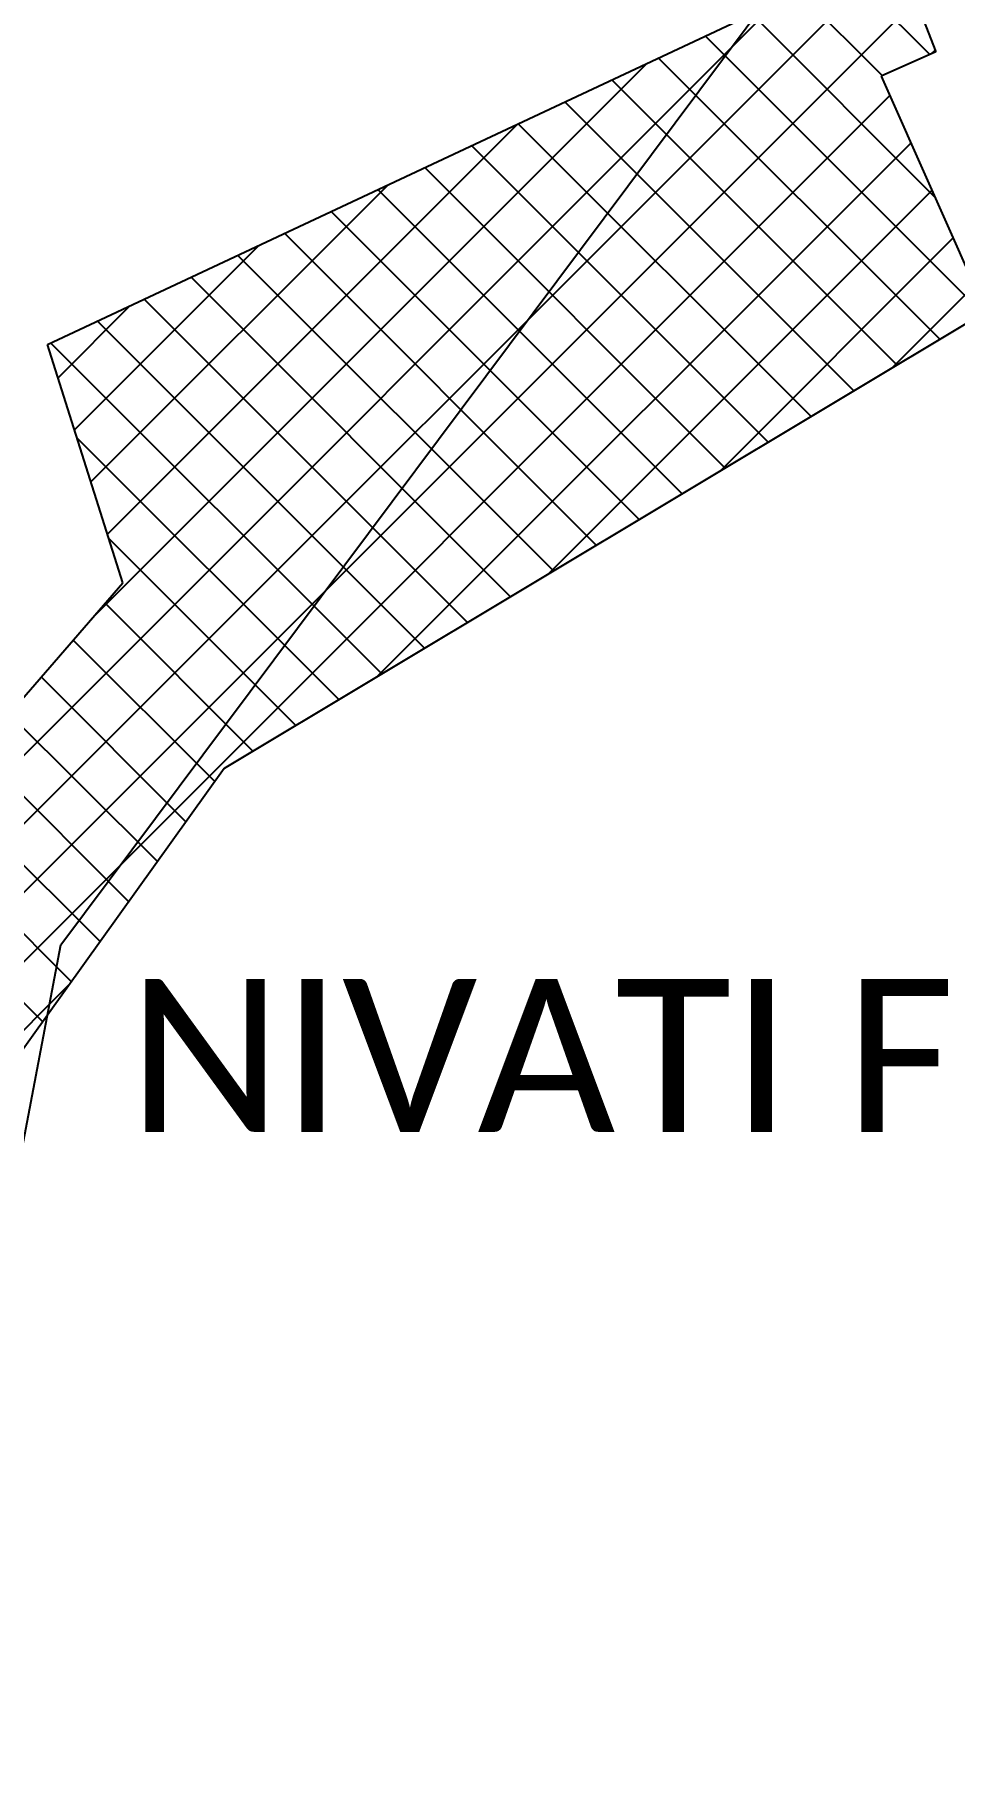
# Model space of a CAD drawing. Header units: metres. Extents: x 343165 to 344976, y 1761609 to 1763237.
# Drawn here: x 343276.8 to 343337, y 1762678.8 to 1762791.9 of the extents above; entities that cross this region are included whole.
import ezdxf

# ---------------------------------------------------------------- set-up
doc = ezdxf.new("R2010")
doc.units = ezdxf.units.M
for name, color, linetype in [('PORT', 5, 'Continuous'), ('PORT TEXT', 7, 'Continuous'), ('village', 3, 'Continuous')]:
    doc.layers.add(name, color=color, linetype=linetype)
doc.styles.get("Standard").update_dxf_attribs({"font": 'calibri.ttf'})

msp = doc.modelspace()

# ---------------------------------------------------------------- linework, layer by layer
at = {"layer": 'PORT', "linetype": 'Continuous'}
for p, q in [((343263.73, 1762727.92), (343333.22, 1762797.41)), ((343335.37, 1762790.63), (343329.86, 1762796.14)), ((343332.25, 1762789.25), (343326.8, 1762794.71)), ((343262.16, 1762730.83), (343325.35, 1762794.02)), ((343265.3, 1762725), (343334.47, 1762794.17)), ((343335.69, 1762781.33), (343323.75, 1762793.27)), ((343338.84, 1762773.69), (343320.69, 1762791.84)), ((343280.56, 1762753.73), (343316.9, 1762790.06)), ((343336.03, 1762772.01), (343317.63, 1762790.4)), ((343335.47, 1762790.67), (343335.72, 1762790.92)), ((343333.22, 1762770.33), (343314.58, 1762788.97)), ((343231.05, 1762686.26), (343332.75, 1762787.95)), ((343330.41, 1762768.64), (343311.52, 1762787.54)), ((343281.61, 1762759.27), (343308.44, 1762786.09)), ((343327.61, 1762766.96), (343308.46, 1762786.1)), ((343299.23, 1762749.95), (343334.13, 1762784.84)), ((343324.8, 1762765.28), (343305.41, 1762784.67)), ((343321.99, 1762763.59), (343302.35, 1762783.24)), ((343280.53, 1762762.68), (343299.99, 1762782.13)), ((343319.19, 1762761.91), (343299.29, 1762781.8)), ((343310.45, 1762756.67), (343335.51, 1762781.73)), ((343316.38, 1762760.23), (343296.24, 1762780.37)), ((343313.57, 1762758.54), (343293.18, 1762778.94)), ((343321.66, 1762763.39), (343336.89, 1762778.62)), ((343279.45, 1762766.09), (343291.53, 1762778.16)), ((343310.77, 1762756.86), (343290.12, 1762777.5)), ((343307.96, 1762755.18), (343287.07, 1762776.07)), ((343332.88, 1762770.12), (343338.27, 1762775.51)), ((343278.38, 1762769.5), (343283.08, 1762774.2)), ((343305.15, 1762753.49), (343284.01, 1762774.64)), ((343302.34, 1762751.81), (343280.95, 1762773.2)), ((343299.54, 1762750.13), (343277.89, 1762771.77)), ((343296.73, 1762748.45), (343279.63, 1762765.55)), ((343293.92, 1762746.76), (343281.7, 1762758.98)), ((343291.12, 1762745.08), (343281.45, 1762754.75)), ((343288.62, 1762743.09), (343279.36, 1762752.34)), ((343286.74, 1762740.47), (343277.28, 1762749.94)), ((343284.87, 1762737.86), (343275.19, 1762747.53)), ((343282.99, 1762735.24), (343273.11, 1762745.13)), ((343281.12, 1762732.63), (343271.02, 1762742.72)), ((343279.24, 1762730.01), (343268.94, 1762740.32)), ((343277.37, 1762727.4), (343266.85, 1762737.91)), ((343246.98, 1762697.69), (343279.09, 1762729.81))]:
    msp.add_line(p, q, dxfattribs=at)
at = {"layer": 'PORT'}
for p, q in [((343277.69, 1762771.67), (343333.12, 1762797.67)), ((343333.12, 1762797.67), (343335.77, 1762790.8)), ((343335.77, 1762790.8), (343332.19, 1762789.22)), ((343332.19, 1762789.22), (343339.03, 1762773.81)), ((343339.03, 1762773.81), (343289.23, 1762743.95)), ((343282.61, 1762756.09), (343277.69, 1762771.67)), ((343264.59, 1762735.3), (343282.61, 1762756.09)), ((343289.23, 1762743.95), (343273.03, 1762721.34))]:
    msp.add_line(p, q, dxfattribs=at)
at = {"layer": 'village', "color": 3}
for p, q in [((343278.55, 1762732.42), (343375.92, 1762862.68)), ((343265.04, 1762661.31), (343278.55, 1762732.42))]:
    msp.add_line(p, q, dxfattribs=at)

# ---------------------------------------------------------------- texts
at = {"layer": 'PORT TEXT'}
msp.add_text('NIVATI FISHING PORT', height=10, dxfattribs=at).set_placement((343282.96, 1762720.19))

doc.saveas('drawing.dxf')
